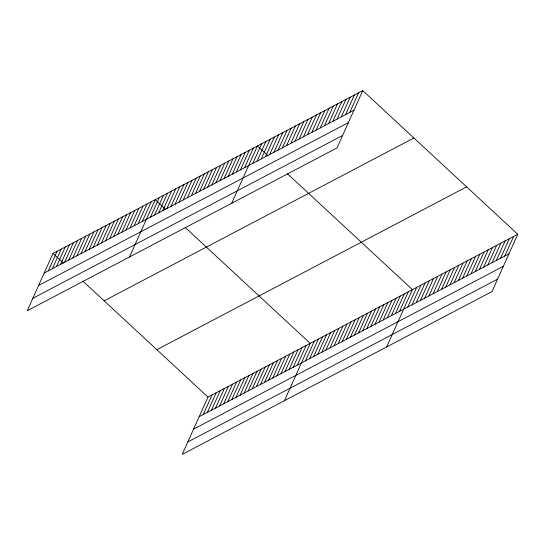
<?xml version="1.0" encoding="UTF-8"?>
<svg xmlns="http://www.w3.org/2000/svg" width="545" height="545" viewBox="0 0 545 545"><rect width="100%" height="100%" fill="white"/><g stroke="black" fill="none" stroke-linecap="round" stroke-linejoin="round"><path stroke-width="0.82" d="M362.772 90.599L53.008 253.411L27.25 310.725L337.014 147.92L362.772 90.599L517.75 234.275L491.992 291.589L182.228 454.401L207.986 397.08L517.75 234.275M48.287 270.872L57.096 251.259M52.374 268.719L61.19 249.113M56.462 266.573L65.277 246.96M60.556 264.42L69.365 244.814M64.644 262.274L73.452 242.661M68.731 260.122L77.54 240.515M72.819 257.976L81.634 238.369M76.906 255.823L85.722 236.217M81.001 253.677L89.809 234.071M85.088 251.524L93.897 231.918M89.176 249.378L97.984 229.772M93.263 247.226L102.079 227.619M97.351 245.08L106.166 225.473M101.445 242.934L110.254 223.321M105.532 240.781L114.341 221.175M109.62 238.635L118.428 219.022M113.707 236.482L122.523 216.876M117.795 234.336L126.61 214.723M121.889 232.184L130.698 212.577M125.977 230.038L134.785 210.424M130.064 227.885L138.88 208.279M134.152 225.739L142.967 206.133M138.239 223.586L147.055 203.98M142.334 221.44L151.142 201.834M129.472 257.002L155.23 199.681L165.585 209.28M150.509 217.142L159.324 197.535M154.596 214.996L163.411 195.383M158.684 212.843L167.499 193.237M162.778 210.697L171.586 191.084M166.865 208.544L175.674 188.938M170.953 206.398L179.768 186.785M175.04 204.246L183.856 184.639M179.128 202.1L187.943 182.486M183.222 199.947L192.031 180.341M187.31 197.801L196.118 178.188M191.397 195.648L200.213 176.042M195.485 193.502L204.3 173.896M199.572 191.35L208.388 171.743M203.666 189.204L212.475 169.597M207.754 187.051L216.563 167.444M211.841 184.905L220.657 165.298M215.929 182.759L224.744 163.146M220.016 180.606L228.832 161M224.111 178.46L232.919 158.847M228.198 176.308L237.007 156.701M232.286 174.162L241.101 154.548M236.373 172.009L245.189 152.402M240.461 169.863L249.276 150.25M244.555 167.71L253.364 148.104M231.693 203.271L257.451 145.958L267.806 155.55M252.853 163.35L261.668 143.744M257.07 161.136L265.878 141.523M261.28 158.922L270.095 139.309M265.49 156.708L274.305 137.095M269.707 154.494L278.515 134.881M273.917 152.28L282.732 132.667M278.134 150.066L286.942 130.453M282.344 147.852L291.159 128.239M286.554 145.638L295.37 126.024M290.771 143.424L299.58 123.81M294.981 141.209L303.797 121.596M299.198 138.995L308.007 119.382M303.408 136.781L312.217 117.168M307.618 134.567L316.434 114.954M311.835 132.346L320.644 112.74M316.046 130.132L324.861 110.526M320.256 127.918L329.071 108.312M324.473 125.704L333.281 106.098M328.683 123.49L337.498 103.884M332.9 121.276L341.708 101.67M203.265 414.541L212.073 394.934M337.11 119.062L345.925 99.456M207.352 412.395L216.167 392.781M341.32 116.848L350.135 97.242M211.44 410.242L220.255 390.636M345.537 114.634L354.345 95.028M215.527 408.096L224.342 388.49M349.747 112.42L358.562 92.814M219.621 405.943L228.43 386.337M223.709 403.797L232.517 384.191M227.796 401.645L236.612 382.038M231.884 399.499L240.699 379.892M235.971 397.353L244.787 377.74M240.066 395.2L248.874 375.594M244.153 393.054L252.962 373.441M248.241 390.901L257.056 371.295M252.328 388.755L261.144 369.142M256.416 386.603L265.231 366.996M260.51 384.457L269.319 364.843M264.597 382.304L273.406 362.697M268.685 380.158L277.5 360.552M272.772 378.005L281.588 358.399M276.86 375.859L285.675 356.253M280.954 373.706L289.763 354.1M285.042 371.561L293.85 351.954M289.129 369.408L297.945 349.801M293.217 367.262L302.032 347.656M297.304 365.116L306.12 345.503M284.449 400.67L310.207 343.357L185.062 227.34M305.486 360.817L314.295 341.204M309.574 358.665L318.389 339.058M313.661 356.519L322.477 336.905M317.749 354.366L326.564 334.759M321.843 352.22L330.651 332.607M325.93 350.067L334.739 330.461M330.018 347.921L338.833 328.315M334.105 345.768L342.921 326.162M338.193 343.623L347.008 324.016M342.287 341.47L351.096 321.863M346.375 339.324L355.183 319.717M350.462 337.178L359.278 317.565M354.55 335.025L363.365 315.419M358.637 332.879L367.453 313.266M362.732 330.726L371.54 311.12M366.819 328.581L375.628 308.967M370.907 326.428L379.722 306.821M374.994 324.282L383.809 304.669M379.082 322.129L387.897 302.523M383.176 319.983L391.984 300.37M387.263 317.83L396.072 298.224M391.351 315.684L400.166 296.078M395.438 313.532L404.254 293.925M399.526 311.386L408.341 291.779M386.671 346.947L412.429 289.627L287.29 173.61M407.83 307.019L416.646 287.413M412.04 304.805L420.856 285.199M416.257 302.591L425.066 282.984M420.468 300.377L429.283 280.77M424.684 298.163L433.493 278.556M428.895 295.949L437.71 276.342M433.105 293.735L441.92 274.128M437.322 291.521L446.13 271.914M441.532 289.306L450.347 269.7M445.749 287.092L454.557 267.486M449.959 284.878L458.774 265.272M454.169 282.664L462.984 263.058M458.386 280.45L467.194 260.844M462.596 278.236L471.411 258.63M466.813 276.022L475.621 256.416M471.023 273.808L479.832 254.202M475.233 271.594L484.049 251.988M479.45 269.38L488.259 249.774M483.66 267.166L492.476 247.559M487.87 264.952L496.686 245.345M492.087 262.738L500.896 243.131M496.297 260.524L505.113 240.917M500.514 258.31L509.323 238.703M504.725 256.096L513.54 236.489M44.2 273.018L353.964 110.206M38.606 285.464L348.371 122.652M32.843 298.285L342.607 135.473M104.15 300.82L413.914 138.014M156.844 349.672L466.609 186.86M199.177 416.693L508.935 253.881M193.584 429.133L503.342 266.328M187.821 441.954L497.585 279.149M53.008 253.411L63.363 263.003M82.84 281.07L207.986 397.08"/></g></svg>
